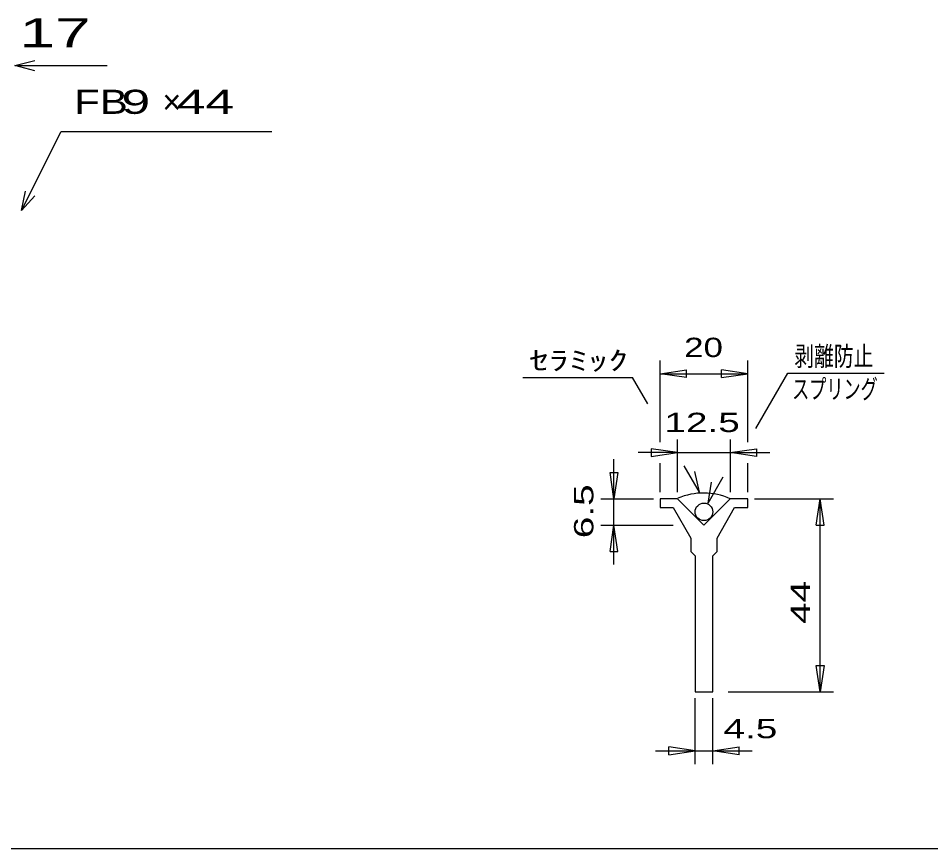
# Model space of a CAD drawing. Units: millimetres, scale not verified. Extents: x -1456 to 1379, y -1028 to 847.
# Drawn here: x -476 to 78, y -913 to -408 of the extents above; entities that cross this region are included whole.
import ezdxf
from ezdxf.enums import TextEntityAlignment as Align

# ---------------------------------------------------------------- set-up
doc = ezdxf.new("R2010")
doc.units = ezdxf.units.MM
doc.header["$LTSCALE"] = 8
for name, color, linetype, lineweight in [('0_2', 150, 'Continuous', 25), ('22', 4, 'Continuous', 25), ('32', 4, 'Continuous', 25)]:
    doc.layers.add(name, color=color, linetype=linetype, lineweight=lineweight)
doc.styles.add('ベクトル', font='')
doc.styles.get('ベクトル').set_extended_font_data('ベクトル')

msp = doc.modelspace()

# ---------------------------------------------------------------- linework, layer by layer
at = {"layer": '0_2'}
msp.add_line((1379.2, -912.8), (-1388.8, -912.8), dxfattribs=at)
at = {"layer": '22'}
for p, q in [((-478.4, -436.7), (-466.4, -433.5)), ((-466.4, -439.9), (-478.4, -436.7)), ((-478.4, -436.7), (-422.4, -436.7)), ((-474.4, -524.7), (-450.4, -476.7)), ((-450.4, -476.7), (-322.4, -476.7)), ((-474.4, -524.7), (-472, -513.02)), ((-474.4, -524.7), (-466.4, -515.9))]:
    msp.add_line(p, q, dxfattribs=at)
at = {"layer": '32'}
for p, q in [((-86.4, -665.6), (-86.4, -616)), ((-33.067, -665.6), (-33.067, -616)), ((-169.867, -626.4), (-103.2, -626.4)), ((-93.867, -642.4), (-103.2, -626.4)), ((-86.4, -624), (-70.4, -621.6)), ((-70.4, -626.4), (-86.4, -624)), ((-86.4, -624), (-33.067, -624)), ((-70.4, -626.4), (-70.4, -621.6)), ((-33.067, -624), (-49.067, -621.6)), ((-49.067, -626.4), (-49.067, -621.6)), ((-49.067, -626.4), (-33.067, -624)), ((-28.264, -657.333), (-8.797, -623.733)), ((-8.797, -623.733), (49.869, -623.733)), ((-75.733, -696), (-75.733, -664)), ((-43.733, -664), (-43.733, -696)), ((-75.733, -672), (-91.733, -669.6)), ((-91.733, -669.6), (-91.733, -674.4)), ((-43.733, -672), (-27.733, -669.6)), ((-27.733, -669.6), (-27.733, -674.4)), ((-114.4, -700), (-114.4, -676)), ((-75.733, -672), (-99.733, -672)), ((-91.733, -674.4), (-75.733, -672)), ((-75.733, -672), (-43.733, -672)), ((-27.733, -674.4), (-43.733, -672)), ((-43.733, -672), (-19.733, -672)), ((-86.4, -696), (-86.4, -678.4)), ((-62.4, -696), (-71.733, -680)), ((-33.067, -696), (-33.067, -678.4)), ((-114.4, -700), (-116.8, -684)), ((-116.8, -684), (-112, -684)), ((-112, -684), (-114.4, -700)), ((-62.4, -696), (-65.333, -683.467)), ((-57.064, -702.666), (-47.997, -686.666)), ((-57.064, -702.666), (-55.197, -689.866)), ((-122.4, -700), (-90.4, -700)), ((-114.4, -716), (-114.4, -700)), ((-86.4, -700), (-86.4, -705.333)), ((-75.733, -700), (-86.4, -700)), ((-59.733, -716), (-75.733, -700)), ((-43.733, -700), (-59.733, -716)), ((-33.067, -700), (-43.733, -700)), ((-33.067, -705.333), (-33.067, -700)), ((-29.067, -700), (18.933, -700)), ((8.533, -716), (10.933, -700)), ((13.333, -716), (10.933, -700)), ((10.933, -817.334), (10.933, -700)), ((-86.4, -705.333), (-78.4, -705.333)), ((-78.4, -705.333), (-67.733, -724)), ((-51.733, -724), (-41.067, -705.333)), ((-41.067, -705.333), (-33.067, -705.333)), ((-122.4, -716), (-78.4, -716)), ((-116.8, -732), (-114.4, -716)), ((-112, -732), (-114.4, -716)), ((-114.4, -740), (-114.4, -716)), ((8.533, -716), (13.333, -716)), ((-67.733, -724), (-67.733, -732)), ((-51.733, -732), (-51.733, -724)), ((-116.8, -732), (-112, -732)), ((-67.733, -732), (-65.067, -734.667)), ((-65.067, -734.667), (-65.067, -817.333)), ((-54.4, -734.667), (-51.733, -732)), ((-54.4, -817.333), (-54.4, -734.667)), ((10.933, -817.334), (8.533, -801.334)), ((8.533, -801.334), (13.333, -801.334)), ((13.333, -801.334), (10.933, -817.334)), ((-65.067, -817.333), (-54.4, -817.333)), ((-45.067, -817.334), (18.933, -817.334)), ((-65.067, -861.334), (-65.067, -821.334)), ((-54.4, -861.334), (-54.4, -821.334)), ((-89.067, -853.334), (-65.067, -853.334)), ((-65.067, -853.334), (-81.067, -850.934)), ((-81.067, -855.734), (-81.067, -850.934)), ((-81.067, -855.734), (-65.067, -853.334)), ((-65.067, -853.334), (-54.4, -853.334)), ((-54.4, -853.334), (-38.4, -850.934)), ((-38.4, -855.734), (-54.4, -853.334)), ((-54.4, -853.334), (-30.4, -853.334)), ((-38.4, -855.734), (-38.4, -850.934))]:
    msp.add_line(p, q, dxfattribs=at)
msp.add_circle((-59.733, -708), 5.333, dxfattribs=at)
msp.add_arc((-60.003, -736.542), 40, 66, 113, dxfattribs=at)

# ---------------------------------------------------------------- texts
at = {"layer": '22', "color": 2, "style": 'ベクトル'}
for s, height, width, p in [(' 17 ', 17.6, 1.65, (-486.4, -416.7)), ('FB', 14.66, 1.3, (-442.4, -458.7)), (' 9 ', 14.66, 1.6, (-422.4, -458.7)), (' 44 ', 14.66, 1.6, (-388.8, -458.7))]:
    msp.add_text(s, height=height, dxfattribs=dict(at, width=width)).set_placement(p, align=Align.MIDDLE_LEFT)
msp.add_text('×', height=14.66, dxfattribs=at).set_placement((-388.8, -458.7), align=Align.MIDDLE_LEFT)
at = {"layer": '32', "color": 2, "style": 'ベクトル'}
for s, width, p in [('20', 1.35, (-71.733, -608)), ('ｾﾗﾐｯｸ', 1.5, (-165.867, -616)), ('剥離防止', 0.75, (-4.797, -613.333)), ('スプリング', 0.65, (-6.131, -633.333)), ('12.5', 1.5, (-83.733, -653.6)), (' 4.5 ', 1.5, (-54.4, -839.734))]:
    msp.add_text(s, height=11.73, dxfattribs=dict(at, width=width)).set_placement(p, align=Align.MIDDLE_LEFT)
at = {"layer": '32', "color": 2, "style": 'ベクトル', "width": 1.5}
for s, p in [('6.5', (-132.8, -724)), (' 44 ', (-1.067, -782.667))]:
    msp.add_text(s, height=11.73, rotation=90, dxfattribs=at).set_placement(p, align=Align.MIDDLE_LEFT)

doc.saveas('drawing.dxf')
